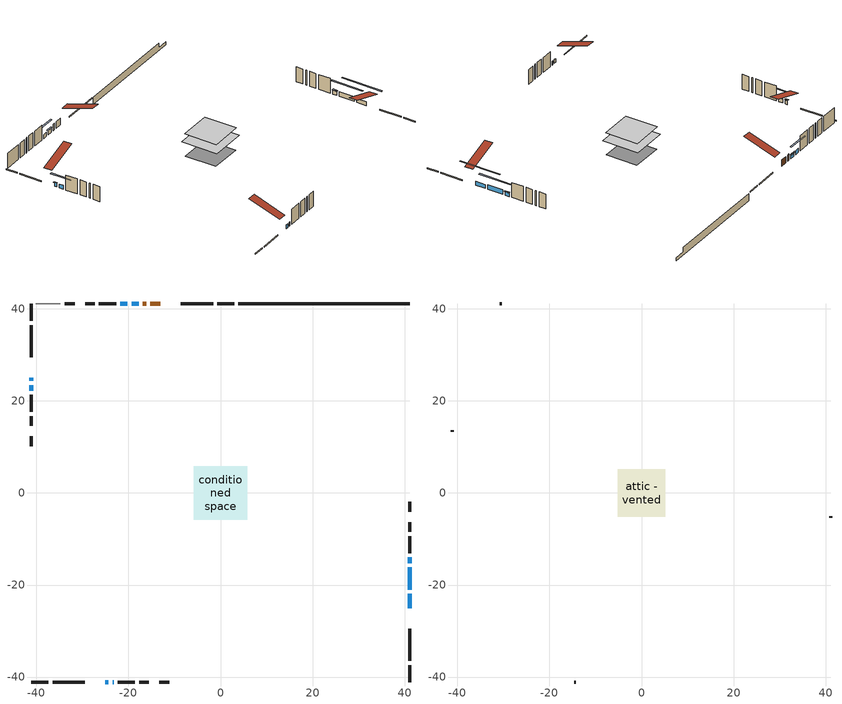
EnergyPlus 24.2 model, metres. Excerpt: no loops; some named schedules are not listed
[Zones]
conditioned space
 floor adiabatic (AdiabaticFloorConstruction): -5.81,-5.81 -5.81,5.81 5.81,5.81 5.81,-5.81 z3.79
 floor foundation (Slab1 construction): -5.05,-5.05 -5.05,5.05 5.05,5.05 5.05,-5.05 z-1.01
 wall outside (RimJoist1 construction): 2.97,41.08 -0.69,41.08 / -41.08,-41.08 -37.42,-41.08 / -41.08,41.08 -41.08,37.42 / 41.08,-41.08 41.08,-37.42 z1.35:1.65
 wall outside (RimJoist2 construction): -1.62,41.08 -8.59,41.08 / -36.5,-41.08 -29.52,-41.08 / -41.08,36.5 -41.08,29.52 / 41.08,-36.5 41.08,-29.52 z1.35:1.65
 wall outside (AdiabaticWallConstruction 1): -13.11,41.08 -15.24,41.08 / -16.17,41.08 -16.88,41.08 z1.35:3.38
 wall outside (AdiabaticWallConstruction): -25,-41.08 -24.38,-41.08 / -17.8,41.08 -19.33,41.08 / -41.08,25 -41.08,24.39 / -23.46,-41.08 -23.25,-41.08 / 41.08,-25 41.08,-21.95 / -20.26,41.08 -21.78,41.08 / -41.08,23.46 -41.08,22.24 / 41.08,-15.22 41.08,-14 z1.35:2.57; 41.08,-21.02 41.08,-16.15 z1.35:2.87
 wall outside (Wall1 construction): -22.71,41.08 -26.41,41.08 / -22.32,-41.08 -18.62,-41.08 / -41.08,21.31 -41.08,17.61 / 41.08,-13.07 41.08,-9.37 z1.35:6.23
 wall outside (Wall2 construction): -27.34,41.08 -29.45,41.08 / -17.69,-41.08 -15.59,-41.08 / -41.08,16.68 -41.08,14.58 / 41.08,-8.44 41.08,-6.33 z1.35:6.23
 wall outside (Wall4 construction): -31.69,41.08 -33.85,41.08 / -13.34,-41.08 -11.18,-41.08 / -41.08,12.33 -41.08,10.17 / 41.08,-4.09 41.08,-1.93 z1.35:6.23
 wall foundation (FoundationWall1 construction): 3.9,41.08,-1.01 3.9,41.08,1.35 37.36,41.08,1.35 37.36,41.08,-0.04 41.08,41.08,-0.04 41.08,41.08,-1.01
 wall adiabatic (Wall5 construction): -34.78,41.08 -40.15,41.08 z1.35:6.23
 window (WindowConstruction 6): -25,-41.08 -24.39,-41.08 z1.35:2.57
 window (WindowConstruction 4): -17.81,41.08 -19.33,41.08 z1.35:2.57
 window (WindowConstruction 5): -41.08,25 -41.08,24.39 z1.35:2.57
 window (WindowConstruction 8): -23.46,-41.08 -23.25,-41.08 z1.35:2.57
 window (WindowConstruction 7): 41.08,-25 41.08,-21.95 z1.35:2.57
 window (WindowConstruction): 41.08,-21.02 41.08,-16.15 z1.35:2.87
 window (WindowConstruction 1): -20.26,41.08 -21.78,41.08 z1.35:2.57
 window (WindowConstruction 2): -41.08,23.46 -41.08,22.24 z1.35:2.57
 window (WindowConstruction 3): 41.08,-15.22 41.08,-14 z1.35:2.57
 door (Door): -13.11,41.08 -15.24,41.08 z1.35:3.38
 door (Door 1): -16.17,41.08 -16.88,41.08 z1.35:3.38
 ceiling adiabatic (AdiabaticFloorConstruction): 5.81,-5.81 5.81,5.81 -5.81,5.81 -5.81,-5.81 z3.79
attic - vented
 floor to conditioned space (Floor1 construction Reversed): -5.19,-5.19 -5.19,5.19 5.19,5.19 5.19,-5.19 z6.23
 wall outside (Wall3 construction): -30.38,41.08 -30.76,41.08 / -14.66,-41.08 -14.27,-41.08 / -41.08,13.65 -41.08,13.26 / 41.08,-5.4 41.08,-5.02 z1.35:6.23
 roof outside (Roof1 construction): -12.19,41.08,6.23 -12.19,30.97,9.6 -9.52,30.97,9.6 -9.52,41.08,6.23; -25.93,-41.08,6.23 -25.93,-30.97,9.6 -28.59,-30.97,9.6 -28.59,-41.08,6.23; -41.08,25.93,6.23 -30.97,25.93,9.6 -30.97,28.59,9.6 -41.08,28.59,6.23; 41.08,-25.93,6.23 30.97,-25.93,9.6 30.97,-28.59,9.6 41.08,-28.59,6.23
shading: -19.53,41.08 -17.6,41.08 -17.6,41.49 -19.53,41.49 z2.77; -41.08,24.19 -41.08,25.2 -41.49,25.2 -41.49,24.19 z2.77; 41.08,-16.85 41.08,-30.1 41.49,-30.1 41.49,-16.85 z7.67; 41.08,-13.41 41.08,-23.76 41.49,-23.76 41.49,-13.41 z5.61; -24.52,41.08 -17.52,41.08 -17.52,41.49 -24.52,41.49 z5.31; -41.08,19.5 -41.08,26.2 -41.49,26.2 -41.49,19.5 z5.31; 41.08,-13.8 41.08,-15.42 41.49,-15.42 41.49,-13.8 z2.77
[Building]
Building 1: Terrain=Suburbs
[Site:Location]
Toronto City Centre_ON: Latitude {deg}=43.63; Longitude {deg}=-79.39; Time Zone {hr}=-5; Elevation {m}=77; Keep Site Location Information=Yes
[Site:GroundTemperature:Shallow]
5.01852, 3.26908, 3.12898, 3.95918, 7.29196, 10.6092, 13.4851, 15.3069, 15.4617, 13.9799, 11.1774, 7.9619
[Site:WaterMainsTemperature]
Calculation Method=Schedule; Temperature Schedule=mains temperature schedule
[Material] Roughness=Rough; Thermal Absorptance=0.9
Name | Thickness {m} | Conductivity {W/m-K} | Density {kg/m3} | Specific Heat {J/kg-K} | Solar Absorptance | Visible Absorptance
asphalt or fiberglass shingles | 0.00635 | 0.162714 | 1121.4 | 1465.45 | 0.4 | 0.4
ceiling loosefill ins | 0.0846667 | 0.0480833 | 16.02 | 1046.75 | 0.7 | 0.7
ceiling stud and cavity | 0.1397 | 0.171725 | 65.682 | 1177.47 | 0.7 | 0.7
concrete 4.0 in. | 0.1016 | 1.803125 | 2242.8 | 837.4 | 0.7 | 0.7
concrete 8.0 in. | 0.2032 | 1.803125 | 2242.8 | 837.4 | 0.7 | 0.7
door material | 0.04445 | 0.327969 | 512.64 | 1214.23 | 0.7 | 0.7
exterior vertical ins | 0.0213092 | 0.029427 | 32.04 | 1214.23 | 0.7 | 0.7
floor covering | 0.0127 | 0.0433444 | 54.468 | 1339.84 | 0.6 | 0.6
floor rigid ins; wall rigid ins 2 | 0.512978 | 0.029427 | 32.04 | 1214.23 | 0.7 | 0.7
floor stud and cavity | 0.1397 | 1.75129 | 37.0049 | 1207.88 | 0.7 | 0.7
furniture material conditioned space 1 | 0.1524 | 0.115458 | 640.8 | 1214.23 | 0.6 | 0.6
gypsum board | 0.0127 | 0.160291 | 801 | 837.4 | 0.6 | 0.6
gypsum board 1 | 0.0127 | 0.160291 | 801 | 837.4 | 0.7 | 0.7
osb sheathing 0.5 in. | 0.0127 | 0.115458 | 512.64 | 1214.23 | 0.7 | 0.7
osb sheathing 0.75 in. | 0.01905 | 0.115458 | 512.64 | 1214.23 | 0.7 | 0.7
osb sheathing 2.0 in. | 0.0508 | 0.115458 | 512.64 | 1214.23 | 0.7 | 0.7
rim joist rigid ins; wall rigid ins | 0.051816 | 0.029427 | 32.04 | 1214.23 | 0.7 | 0.7
rim joist stud and cavity | 0.0508 | 0.0407152 | 125.044 | 1163.47 | 0.6 | 0.6
rim joist stud and cavity 1 | 0.0508 | 0.0336805 | 125.044 | 1163.47 | 0.6 | 0.6
wall rigid ins 1 | 0.051816 | 0.029427 | 32.04 | 1214.23 | 0.4 | 0.4
wall stud and cavity | 0.1397 | 0.0829032 | 139.0536 | 1170.24 | 0.7 | 0.7
wall stud and cavity 1 | 0.1397 | 0.0847632 | 139.0536 | 1170.24 | 0.7 | 0.7
wall stud and cavity 2 | 0.0889 | 6.9971 | 50.32683 | 1063.81 | 0.6 | 0.6
wall stud and cavity 3 | 0.1397 | 0.238022 | 139.0536 | 1170.24 | 0.7 | 0.7
wall stud and cavity 4 | 0.1397 | 0.075593 | 139.0536 | 1170.24 | 0.7 | 0.7
wall stud and cavity 5 | 0.0889 | 0.380278 | 52.3479 | 1209.89 | 0.7 | 0.7
wall stud and cavity 6 | 0.0889 | 0.391764 | 83.0341 | 1211.67 | 0.7 | 0.7
wood siding | 0.0254 | 0.102417 | 544.68 | 1172.36 | 0.4 | 0.4
wood siding 1 | 0.00254 | 0.102417 | 544.68 | 1172.36 | 0.4 | 0.4
wood siding 2; wood siding 3; wood siding 4 | 0.0254 | 0.102417 | 544.68 | 1172.36 | 0.7 | 0.7
[WindowMaterial:SimpleGlazingSystem]
Name | U-Factor {W/m2-K} | Solar Heat Gain Coefficient
WindowMaterial | 2.367726 | 0.65
WindowMaterial 1 | 2.418828 | 0.63
WindowMaterial 2 | 2.5375 | 0.58
WindowMaterial 3 | 2.438701 | 0.62
WindowMaterial 4 | 4.08135 | 0.67
WindowMaterial 5 | 3.026374 | 0.54
[Construction]
AdiabaticFloorConstruction: floor stud and cavity, floor rigid ins, osb sheathing 0.75 in., floor covering
AdiabaticWallConstruction: wood siding 3, wall rigid ins 2, wall stud and cavity 5, gypsum board
AdiabaticWallConstruction 1: wood siding 4, wall rigid ins 2, wall stud and cavity 5, gypsum board
Door; Door 1: door material
Floor1 construction Reversed: gypsum board, ceiling stud and cavity, ceiling loosefill ins
FoundationWall1 construction: concrete 8.0 in., gypsum board 1
furniture construction conditioned space 1: furniture material conditioned space 1
PartitionWallConstruction: gypsum board, wall stud and cavity 6, gypsum board
RimJoist1 construction: wood siding 2, rim joist rigid ins, osb sheathing 2.0 in., rim joist stud and cavity
RimJoist2 construction: wood siding 2, rim joist rigid ins, osb sheathing 2.0 in., rim joist stud and cavity 1
Roof1 construction: asphalt or fiberglass shingles
Slab1 construction: concrete 4.0 in.
Wall1 construction: wood siding, wall rigid ins, osb sheathing 0.5 in., wall stud and cavity, gypsum board
Wall2 construction: wood siding, wall rigid ins, osb sheathing 0.5 in., wall stud and cavity 1, gypsum board
Wall3 construction: wood siding 1, wall stud and cavity 2
Wall4 construction: wood siding, wall rigid ins, osb sheathing 0.5 in., wall stud and cavity 3, gypsum board
Wall5 construction: wall rigid ins 1, osb sheathing 0.5 in., wall stud and cavity 4, gypsum board
WindowConstruction: WindowMaterial
WindowConstruction 1; WindowConstruction 4; WindowConstruction 7: WindowMaterial 1
WindowConstruction 2: WindowMaterial 2
WindowConstruction 3: WindowMaterial 3
WindowConstruction 5: WindowMaterial 4
WindowConstruction 6; WindowConstruction 8: WindowMaterial 5
[Zone] Multiplier=1; Part of Total Floor Area=Yes
Name | Volume {m3}
attic - vented | 58.9323
conditioned space | 612.5
[Space]
Name | Zone | Volume {m3}
attic - vented 1 | attic - vented | 58.9323
conditioned space 1 | conditioned space | 612.5
[ZoneInfiltration:EffectiveLeakageArea]
infil attic - vented 1: Zone or Space=attic - vented 1; Schedule=Always On Discrete; Effective Air Leakage Area {cm2}=4536; Stack Coefficient=0.000573456; Wind Coefficient=1.61797e-05
[ZoneMixing]
whole house fan mix: Zone or Space=attic - vented; Schedule=Always On Continuous; Design Flow Rate Calculation Method=Flow/Zone; Design Flow Rate {m3/s}=0; Source Zone or Space=conditioned space
[SurfaceProperty:ExposedFoundationPerimeter]
Slab1: Exposed Perimeter Calculation Method=TotalExposedPerimeter; Total Exposed Perimeter {m}=37.186
[InternalMass] Zone or ZoneList=conditioned space; Space or SpaceList=conditioned space 1
Name | Construction | Surface Area {m2}
furniture mass conditioned space 1 | furniture construction conditioned space 1 | 94.7242
partition wall mass | PartitionWallConstruction | 236.81
[Lights]
interior lighting: Zone or ZoneList or Space or SpaceList=conditioned space 1; Schedule=interior lighting schedule; Design Level Calculation Method=LightingLevel; Lighting Level {W}=343.2; Return Air Fraction=0; Fraction Radiant=0.6; Fraction Visible=0.2; Fraction Replaceable=1
[People]
occupants: Zone or ZoneList or Space or SpaceList=conditioned space 1; Number of People Schedule=occupants schedule; Number of People Calculation Method=People; Number of People=3; Fraction Radiant=0.314171; Sensible Heat Fraction=0.56303; Activity Level Schedule=occupants activity schedule; Carbon Dioxide Generation Rate {m3/s-W}=0; Enable ASHRAE 55 Comfort Warnings=No; Mean Radiant Temperature Calculation Type=EnclosureAveraged
[ElectricEquipment] Zone or ZoneList or Space or SpaceList=conditioned space 1; Design Level Calculation Method=EquipmentLevel
Name | Schedule | Design Level {W} | Fraction Latent | Fraction Radiant | Fraction Lost
clothes dryer | clothes dryer schedule | 140.772 | 0.015 | 0.081 | 0.85
clothes washer | clothes washer schedule | 32.1985 | 0.03 | 0.162 | 0.7
cooking range | cooking range schedule | 208.969 | 0.08 | 0.432 | 0.2
dishwasher | dishwasher schedule | 66.8632 | 0.3 | 0.18 | 0.4
fridge | fridge schedule | 72.9452 | 0 | 0.6 | 0
mech vent bath fan 0 | mech vent bath fan 0 schedule | 50.2 | 0 | 0 | 1
mech vent bath fan 1 | mech vent bath fan 1 schedule | 50.2 | 0 | 0 | 1
mech vent house fan | mech vent house fan schedule | 0 | 0 | 0 | 1
mech vent house fan cfis | mech vent house fan cfis schedule | 0 | 0 | 0 | 0
misc plug loads | misc plug loads schedule | 494.7 | 0.045 | 0.513 | 0.1
whole house fan | Always On Discrete | 0 | 0 | 0 | 1
[OtherEquipment] Zone or ZoneList or Space or SpaceList=conditioned space 1; Design Level Calculation Method=EquipmentLevel
Name | Fuel Type | Schedule | Design Level {W} | Fraction Latent | Fraction Radiant | Fraction Lost
clothes dryer 1 | Electricity | clothes dryer schedule | 0 | 0.015 | 0.081 | 0.85
cooking range 1 | Electricity | cooking range schedule | 0 | 0.08 | 0.432 | 0.2
general water use latent | None | general water use schedule | 59.3978 | 1 | 0 | 0
general water use sensible | None | general water use schedule | -58.539 | 0 | 0.6 | 0
mech vent house fan latent load | None | Always On Discrete | 0 | 1 | 0 | 0
mech vent house fan sensible load | None | Always On Discrete | 0 | 0 | 0 | 0
water heater energy adjustment1 | FuelOilNo2 | Always On Discrete | 0.01 | 0 | 0 | 1
[ZoneInfiltration:DesignFlowRate] Zone or ZoneList or Space or SpaceList=conditioned space 1; Schedule=Always On Discrete; Design Flow Rate Calculation Method=Flow/Zone; Design Flow Rate {m3/s}=0
infil flow; natural vent flow; whole house fan flow
[AvailabilityManager:Scheduled]
central ac and furnace airloop Availability Manager: Schedule=Always On Discrete
[Foundation:Kiva]
Foundation Kiva 1: Initial Indoor Air Temperature {C}=18; Wall Height Above Grade {m}=1.35002; Wall Depth Below Slab {m}=0.2032; Custom Block Material Name 1=exterior vertical ins; Custom Block Depth 1 {m}=2.36001; Custom Block X Position 1 {m}=0.2159; Custom Block Z Position 1 {m}=0
[Foundation:Kiva:Settings]
Soil Conductivity {W/m-K}=0.849921; Soil Density {kg/m3}=1842.3; Soil Specific Heat {J/kg-K}=418.7; Ground Solar Absorptivity=0.9; Ground Thermal Absorptivity=0.9; Ground Surface Roughness {m}=0.03; Far-Field Width {m}=40; Deep-Ground Boundary Condition=ZeroFlux; Deep-Ground Depth {m}=40; Minimum Cell Dimension {m}=0.2; Maximum Cell Growth Coefficient=3; Simulation Timestep=Timestep
[Exterior:Lights]
exterior lighting: Schedule=exterior lighting schedule; Design Level {W}=75.6
[EnergyManagementSystem:GlobalVariable]
central_ac_and_furnace_airloop_Fan_RTF
infil_program_Qfan
infil_program_Qinf
natural_vent_program_Qnv
natural_vent_program_Qwhf
[EnergyManagementSystem:Sensor]
Name | Output:Variable or Output:Meter Index Key | Output:Variable or Output:Meter
airflow_gain | infil flow | Infiltration Sensible Heat Gain Energy
airflow_gain_1 | natural vent flow | Infiltration Sensible Heat Gain Energy
airflow_gain_2 | whole house fan flow | Infiltration Sensible Heat Gain Energy
airflow_loss | infil flow | Infiltration Sensible Heat Loss Energy
airflow_loss_1 | natural vent flow | Infiltration Sensible Heat Loss Energy
airflow_loss_2 | whole house fan flow | Infiltration Sensible Heat Loss Energy
clg_load_cond |  | Cooling:EnergyTransfer:Zone:CONDITIONED SPACE
clg_sp_s; clg_sp_s_1 | cooling setpoint | Schedule Value
clothes_dryer_exhaust_0_sch_s | clothes dryer exhaust 0 schedule | Schedule Value
cool_season | cooling season schedule | Schedule Value
htg_load_cond |  | Heating:EnergyTransfer:Zone:CONDITIONED SPACE
htg_sp_s; htg_sp_s_1 | heating setpoint | Schedule Value
ig_ee_conv | clothes dryer | Electric Equipment Convective Heating Energy
ig_ee_conv_2 | cooking range | Electric Equipment Convective Heating Energy
ig_ee_conv_4 | fridge | Electric Equipment Convective Heating Energy
ig_ee_conv_5 | misc plug loads | Electric Equipment Convective Heating Energy
ig_ee_conv_6 | whole house fan | Electric Equipment Convective Heating Energy
ig_ee_rad | clothes dryer | Electric Equipment Radiant Heating Energy
ig_ee_rad_2 | cooking range | Electric Equipment Radiant Heating Energy
ig_ee_rad_4 | fridge | Electric Equipment Radiant Heating Energy
ig_ee_rad_5 | misc plug loads | Electric Equipment Radiant Heating Energy
ig_ee_rad_6 | whole house fan | Electric Equipment Radiant Heating Energy
ig_lgt_conv | interior lighting | Lights Convective Heating Energy
ig_lgt_rad | interior lighting | Lights Radiant Heating Energy
ig_lgt_vis | interior lighting | Lights Visible Radiation Heating Energy
ig_oe_conv | clothes dryer 1 | Other Equipment Convective Heating Energy
ig_oe_conv_1 | cooking range 1 | Other Equipment Convective Heating Energy
ig_oe_conv_2 | general water use latent | Other Equipment Convective Heating Energy
ig_oe_conv_3 | general water use sensible | Other Equipment Convective Heating Energy
ig_oe_conv_4 | water heater energy adjustment1 | Other Equipment Convective Heating Energy
ig_oe_rad | clothes dryer 1 | Other Equipment Radiant Heating Energy
ig_oe_rad_1 | cooking range 1 | Other Equipment Radiant Heating Energy
ig_oe_rad_2 | general water use latent | Other Equipment Radiant Heating Energy
ig_oe_rad_3 | general water use sensible | Other Equipment Radiant Heating Energy
ig_oe_rad_4 | water heater energy adjustment1 | Other Equipment Radiant Heating Energy
ig_ppl_conv | occupants | People Convective Heating Energy
ig_ppl_rad | occupants | People Radiant Heating Energy
im_conv | furniture mass conditioned space 1 | Surface Inside Face Convection Heat Gain Energy
im_conv_1 | partition wall mass | Surface Inside Face Convection Heat Gain Energy
im_ig | furniture mass conditioned space 1 | Surface Inside Face Internal Gains Radiation Heat Gain Energy
im_ig_1 | partition wall mass | Surface Inside Face Internal Gains Radiation Heat Gain Energy
im_lgt | furniture mass conditioned space 1 | Surface Inside Face Lights Radiation Heat Gain Energy
im_lgt_1 | partition wall mass | Surface Inside Face Lights Radiation Heat Gain Energy
im_sol | furniture mass conditioned space 1 | Surface Inside Face Solar Radiation Heat Gain Energy
im_sol_1 | partition wall mass | Surface Inside Face Solar Radiation Heat Gain Energy
im_surf | furniture mass conditioned space 1 | Surface Inside Face Net Surface Thermal Radiation Heat Gain Energy
im_surf_1 | partition wall mass | Surface Inside Face Net Surface Thermal Radiation Heat Gain Energy
mech_vent_bath_fan_0_sch_s | mech vent bath fan 0 schedule | Schedule Value
mech_vent_bath_fan_1_sch_s | mech vent bath fan 1 schedule | Schedule Value
mv_conv | mech vent bath fan 0 | Electric Equipment Convective Heating Energy
mv_conv_1 | mech vent bath fan 1 | Electric Equipment Convective Heating Energy
mv_conv_2 | mech vent house fan | Electric Equipment Convective Heating Energy
mv_conv_3 | mech vent house fan cfis | Electric Equipment Convective Heating Energy
mv_conv_4 | mech vent house fan latent load | Other Equipment Convective Heating Energy
mv_conv_5 | mech vent house fan sensible load | Other Equipment Convective Heating Energy
mv_rad | mech vent bath fan 0 | Electric Equipment Radiant Heating Energy
mv_rad_1 | mech vent bath fan 1 | Electric Equipment Radiant Heating Energy
mv_rad_2 | mech vent house fan | Electric Equipment Radiant Heating Energy
mv_rad_3 | mech vent house fan cfis | Electric Equipment Radiant Heating Energy
mv_rad_4 | mech vent house fan latent load | Other Equipment Radiant Heating Energy
mv_rad_5 | mech vent house fan sensible load | Other Equipment Radiant Heating Energy
natural_vent_s | natural vent schedule | Schedule Value
out_pb_s |  | Site Outdoor Air Barometric Pressure
out_wt_s |  | Site Outdoor Air Humidity Ratio
site_vw_s |  | Site Wind Speed
ss_back_out | Window1 | Surface Window Shortwave from Zone Back Out Window Heat Transfer Rate
ss_back_out_1 | Window10 | Surface Window Shortwave from Zone Back Out Window Heat Transfer Rate
ss_back_out_2 | Window11 | Surface Window Shortwave from Zone Back Out Window Heat Transfer Rate
ss_back_out_3 | Window12 | Surface Window Shortwave from Zone Back Out Window Heat Transfer Rate
ss_back_out_4 | Window13 | Surface Window Shortwave from Zone Back Out Window Heat Transfer Rate
ss_back_out_5 | Window4 | Surface Window Shortwave from Zone Back Out Window Heat Transfer Rate
ss_back_out_6 | Window6 | Surface Window Shortwave from Zone Back Out Window Heat Transfer Rate
ss_back_out_7 | Window7 | Surface Window Shortwave from Zone Back Out Window Heat Transfer Rate
ss_back_out_8 | Window9 | Surface Window Shortwave from Zone Back Out Window Heat Transfer Rate
ss_conv | Door1 | Surface Inside Face Convection Heat Gain Energy
ss_conv_1 | Door4 | Surface Inside Face Convection Heat Gain Energy
ss_conv_10 | Window9 | Surface Inside Face Convection Heat Gain Energy
ss_conv_2 | Window1 | Surface Inside Face Convection Heat Gain Energy
ss_conv_3 | Window10 | Surface Inside Face Convection Heat Gain Energy
ss_conv_4 | Window11 | Surface Inside Face Convection Heat Gain Energy
ss_conv_5 | Window12 | Surface Inside Face Convection Heat Gain Energy
ss_conv_6 | Window13 | Surface Inside Face Convection Heat Gain Energy
ss_conv_7 | Window4 | Surface Inside Face Convection Heat Gain Energy
ss_conv_8 | Window6 | Surface Inside Face Convection Heat Gain Energy
ss_conv_9 | Window7 | Surface Inside Face Convection Heat Gain Energy
ss_ig | Door1 | Surface Inside Face Internal Gains Radiation Heat Gain Energy
ss_ig_1 | Door4 | Surface Inside Face Internal Gains Radiation Heat Gain Energy
ss_ig_10 | Window9 | Surface Inside Face Internal Gains Radiation Heat Gain Energy
ss_ig_2 | Window1 | Surface Inside Face Internal Gains Radiation Heat Gain Energy
ss_ig_3 | Window10 | Surface Inside Face Internal Gains Radiation Heat Gain Energy
ss_ig_4 | Window11 | Surface Inside Face Internal Gains Radiation Heat Gain Energy
ss_ig_5 | Window12 | Surface Inside Face Internal Gains Radiation Heat Gain Energy
ss_ig_6 | Window13 | Surface Inside Face Internal Gains Radiation Heat Gain Energy
ss_ig_7 | Window4 | Surface Inside Face Internal Gains Radiation Heat Gain Energy
ss_ig_8 | Window6 | Surface Inside Face Internal Gains Radiation Heat Gain Energy
ss_ig_9 | Window7 | Surface Inside Face Internal Gains Radiation Heat Gain Energy
ss_lgt | Door1 | Surface Inside Face Lights Radiation Heat Gain Energy
ss_lgt_1 | Door4 | Surface Inside Face Lights Radiation Heat Gain Energy
ss_sol | Door1 | Surface Inside Face Solar Radiation Heat Gain Energy
ss_sol_1 | Door4 | Surface Inside Face Solar Radiation Heat Gain Energy
ss_surf | Door1 | Surface Inside Face Net Surface Thermal Radiation Heat Gain Energy
ss_surf_1 | Door4 | Surface Inside Face Net Surface Thermal Radiation Heat Gain Energy
ss_surf_10 | Window9 | Surface Inside Face Net Surface Thermal Radiation Heat Gain Energy
ss_surf_2 | Window1 | Surface Inside Face Net Surface Thermal Radiation Heat Gain Energy
ss_surf_3 | Window10 | Surface Inside Face Net Surface Thermal Radiation Heat Gain Energy
ss_surf_4 | Window11 | Surface Inside Face Net Surface Thermal Radiation Heat Gain Energy
ss_surf_5 | Window12 | Surface Inside Face Net Surface Thermal Radiation Heat Gain Energy
ss_surf_6 | Window13 | Surface Inside Face Net Surface Thermal Radiation Heat Gain Energy
ss_surf_7 | Window4 | Surface Inside Face Net Surface Thermal Radiation Heat Gain Energy
ss_surf_8 | Window6 | Surface Inside Face Net Surface Thermal Radiation Heat Gain Energy
ss_surf_9 | Window7 | Surface Inside Face Net Surface Thermal Radiation Heat Gain Energy
ss_trans_in | Window1 | Surface Window Transmitted Solar Radiation Rate
ss_trans_in_1 | Window10 | Surface Window Transmitted Solar Radiation Rate
ss_trans_in_2 | Window11 | Surface Window Transmitted Solar Radiation Rate
ss_trans_in_3 | Window12 | Surface Window Transmitted Solar Radiation Rate
ss_trans_in_4 | Window13 | Surface Window Transmitted Solar Radiation Rate
ss_trans_in_5 | Window4 | Surface Window Transmitted Solar Radiation Rate
ss_trans_in_6 | Window6 | Surface Window Transmitted Solar Radiation Rate
ss_trans_in_7 | Window7 | Surface Window Transmitted Solar Radiation Rate
ss_trans_in_8 | Window9 | Surface Window Transmitted Solar Radiation Rate
ss_trans_out | Window1 | Surface Inside Face Initial Transmitted Diffuse Transmitted Out Window Solar Radiation Rate
ss_trans_out_1 | Window10 | Surface Inside Face Initial Transmitted Diffuse Transmitted Out Window Solar Radiation Rate
ss_trans_out_2 | Window11 | Surface Inside Face Initial Transmitted Diffuse Transmitted Out Window Solar Radiation Rate
ss_trans_out_3 | Window12 | Surface Inside Face Initial Transmitted Diffuse Transmitted Out Window Solar Radiation Rate
ss_trans_out_4 | Window13 | Surface Inside Face Initial Transmitted Diffuse Transmitted Out Window Solar Radiation Rate
ss_trans_out_5 | Window4 | Surface Inside Face Initial Transmitted Diffuse Transmitted Out Window Solar Radiation Rate
ss_trans_out_6 | Window6 | Surface Inside Face Initial Transmitted Diffuse Transmitted Out Window Solar Radiation Rate
ss_trans_out_7 | Window7 | Surface Inside Face Initial Transmitted Diffuse Transmitted Out Window Solar Radiation Rate
ss_trans_out_8 | Window9 | Surface Inside Face Initial Transmitted Diffuse Transmitted Out Window Solar Radiation Rate
s_conv | Floor1 | Surface Inside Face Convection Heat Gain Energy
s_conv_1 | FoundationWall1 | Surface Inside Face Convection Heat Gain Energy
s_conv_10 | RimJoist2:270 | Surface Inside Face Convection Heat Gain Energy
s_conv_11 | RimJoist2:90 | Surface Inside Face Convection Heat Gain Energy
s_conv_12 | Slab1 | Surface Inside Face Convection Heat Gain Energy
s_conv_13 | Wall1:0 | Surface Inside Face Convection Heat Gain Energy
s_conv_14 | Wall1:180 | Surface Inside Face Convection Heat Gain Energy
s_conv_15 | Wall1:270 | Surface Inside Face Convection Heat Gain Energy
s_conv_16 | Wall1:90 | Surface Inside Face Convection Heat Gain Energy
s_conv_17 | Wall2:0 | Surface Inside Face Convection Heat Gain Energy
s_conv_18 | Wall2:180 | Surface Inside Face Convection Heat Gain Energy
s_conv_19 | Wall2:270 | Surface Inside Face Convection Heat Gain Energy
s_conv_2 | inferred conditioned ceiling | Surface Inside Face Convection Heat Gain Energy
s_conv_20 | Wall2:90 | Surface Inside Face Convection Heat Gain Energy
